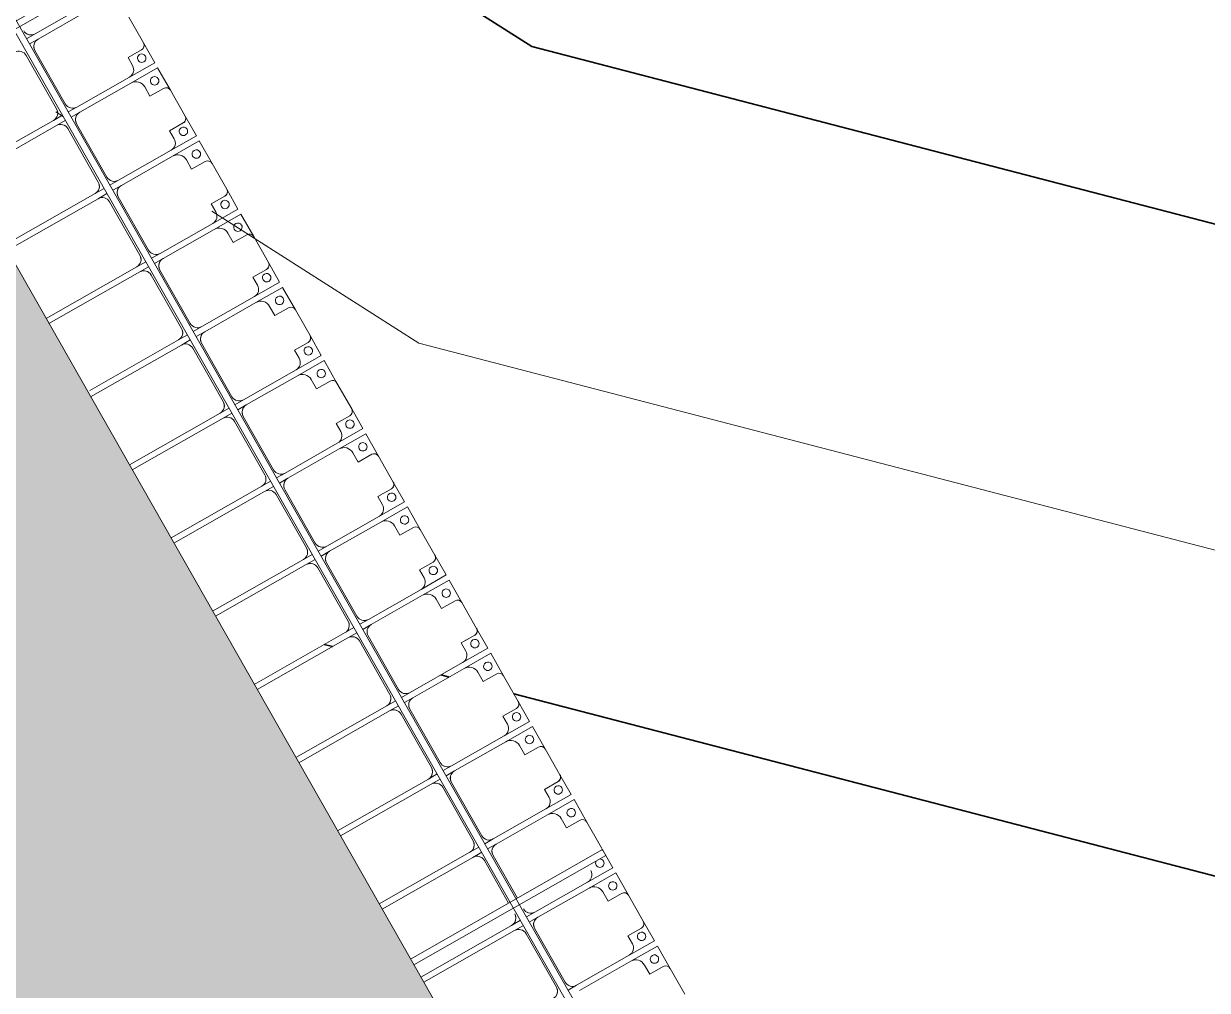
# Model space of a CAD drawing. Header units: millimetres. Extents: x -861324 to 439029, y -308065 to 694685.
# Drawn here: x -144491 to -137459, y 59813 to 65552 of the extents above; entities that cross this region are included whole.
import ezdxf

# ---------------------------------------------------------------- set-up
doc = ezdxf.new("R2010")
doc.units = ezdxf.units.MM
for name, color, linetype, lineweight in [('A-DETL-GENF', 92, 'Continuous', 9), ('A-DETL-THIN', 151, 'Continuous', 9), ('A-GENM', 13, 'Continuous', 9), ('C-TOPO-MAJR', 7, 'Continuous', 35), ('C-TOPO-MINR', 7, 'Continuous', 9), ('S-BEAM', 12, 'Continuous', 9)]:
    doc.layers.add(name, color=color, linetype=linetype, lineweight=lineweight)

# ---------------------------------------------------------------- blocks, each defined once
blk = doc.blocks.new('Dải phao đi lại kèm đỡ invester - DẢI PHAO ĐI LẠI-15551-BỐ TRÍ BÈ PIN HỒ BẢN MÒNG')
at = {"layer": 'A-GENM', "color": 7}
for p, q in [((12088.2, 1312.2), (11911.8, 1312.2)), ((12118.2, 1189.7), (12118.2, 1282.2)), ((12381.8, 1282.2), (12381.8, 1189.7)), ((12588.2, 1312.2), (12411.8, 1312.2)), ((12618.2, 1189.7), (12618.2, 1282.2)), ((12881.8, 1282.2), (12881.8, 1189.7)), ((13088.2, 1312.2), (12911.8, 1312.2)), ((13118.2, 1189.7), (13118.2, 1282.2)), ((13381.8, 1282.2), (13381.8, 1189.7)), ((13588.2, 1312.2), (13411.8, 1312.2)), ((13618.2, 1189.7), (13618.2, 1282.2)), ((13881.8, 1282.2), (13881.8, 1189.7)), ((14088.2, 1312.2), (13911.8, 1312.2)), ((14118.2, 1189.7), (14118.2, 1282.2)), ((14381.8, 1282.2), (14381.8, 1189.7)), ((14588.2, 1312.2), (14411.8, 1312.2)), ((14618.2, 1189.7), (14618.2, 1282.2)), ((14881.8, 1282.2), (14881.8, 1189.7)), ((15088.2, 1312.2), (14911.8, 1312.2)), ((15118.2, 1189.7), (15118.2, 1282.2)), ((15381.8, 1282.2), (15381.8, 1189.7)), ((15588.2, 1312.2), (15411.8, 1312.2)), ((15618.2, 1189.7), (15618.2, 1282.2)), ((15881.8, 1282.2), (15881.8, 1189.7)), ((16088.2, 1312.2), (15911.8, 1312.2)), ((16118.2, 1189.7), (16118.2, 1282.2)), ((16381.8, 1282.2), (16381.8, 1189.7)), ((16588.2, 1312.2), (16411.8, 1312.2)), ((16618.2, 1189.7), (16618.2, 1282.2)), ((16881.8, 1282.2), (16881.8, 1189.7)), ((17088.2, 1312.2), (16911.8, 1312.2)), ((17118.2, 1189.7), (17118.2, 1282.2)), ((17381.8, 1282.2), (17381.8, 1189.7)), ((17588.2, 1312.2), (17411.8, 1312.2)), ((17881.8, 1282.2), (17881.8, 1189.7)), ((18088.2, 1312.2), (17911.8, 1312.2)), ((18118.2, 1189.7), (18118.2, 1282.2)), ((18381.8, 1282.2), (18381.8, 1189.7)), ((18588.2, 1312.2), (18411.8, 1312.2)), ((11723.4, 779.7), (11723.4, 1139.7)), ((11758.4, 1129.7), (11758.4, 779.7)), ((12173.4, 1189.7), (12118.2, 1189.7)), ((12223.4, 779.7), (12223.4, 1139.7)), ((12258.4, 1129.7), (12258.4, 779.7)), ((12381.8, 1189.7), (12318.4, 1189.7)), ((12673.4, 1189.7), (12618.2, 1189.7)), ((12723.4, 779.7), (12723.4, 1139.7)), ((12758.4, 1129.7), (12758.4, 779.7)), ((12881.8, 1189.7), (12818.4, 1189.7)), ((13173.4, 1189.7), (13118.2, 1189.7)), ((13223.4, 779.7), (13223.4, 1139.7)), ((13258.4, 1129.7), (13258.4, 779.7)), ((13381.8, 1189.7), (13318.4, 1189.7)), ((13673.4, 1189.7), (13618.2, 1189.7)), ((13723.4, 779.7), (13723.4, 1139.7)), ((13758.4, 1129.7), (13758.4, 779.7)), ((13881.8, 1189.7), (13818.4, 1189.7)), ((14173.4, 1189.7), (14118.2, 1189.7)), ((14223.4, 779.7), (14223.4, 1139.7)), ((14258.4, 1129.7), (14258.4, 779.7)), ((14381.8, 1189.7), (14318.4, 1189.7)), ((14673.4, 1189.7), (14618.2, 1189.7)), ((14723.4, 779.7), (14723.4, 1139.7)), ((14758.4, 1129.7), (14758.4, 779.7)), ((14881.8, 1189.7), (14818.4, 1189.7)), ((15173.4, 1189.7), (15118.2, 1189.7)), ((15223.4, 779.7), (15223.4, 1139.7)), ((15258.4, 1129.7), (15258.4, 779.7)), ((15381.8, 1189.7), (15318.4, 1189.7)), ((15673.4, 1189.7), (15618.2, 1189.7)), ((15723.4, 779.7), (15723.4, 1139.7)), ((15758.4, 1129.7), (15758.4, 779.7)), ((15881.8, 1189.7), (15818.4, 1189.7)), ((16173.4, 1189.7), (16118.2, 1189.7)), ((16223.4, 779.7), (16223.4, 1139.7)), ((16258.4, 1129.7), (16258.4, 779.7)), ((16381.8, 1189.7), (16318.4, 1189.7)), ((16673.4, 1189.7), (16618.2, 1189.7)), ((16723.4, 779.7), (16723.4, 1139.7)), ((16758.4, 1129.7), (16758.4, 779.7)), ((16881.8, 1189.7), (16818.4, 1189.7)), ((17173.4, 1189.7), (17118.2, 1189.7)), ((17223.4, 779.7), (17223.4, 1139.7)), ((17258.4, 1129.7), (17258.4, 779.7)), ((17381.8, 1189.7), (17318.4, 1189.7)), ((17723.4, 779.7), (17723.4, 1139.7)), ((17758.4, 1129.7), (17758.4, 779.7)), ((17881.8, 1189.7), (17818.4, 1189.7)), ((18173.4, 1189.7), (18118.2, 1189.7)), ((18223.4, 779.7), (18223.4, 1139.7)), ((18258.4, 1129.7), (18258.4, 779.7)), ((18381.8, 1189.7), (18318.4, 1189.7)), ((11723.4, 779.7), (11723.4, 721.1)), ((11758.4, 721.1), (11758.4, 779.7)), ((12223.4, 779.7), (12223.4, 721.1)), ((12258.4, 721.1), (12258.4, 779.7)), ((12723.4, 779.7), (12723.4, 721.1)), ((12758.4, 721.1), (12758.4, 779.7)), ((13223.4, 779.7), (13223.4, 721.1)), ((13258.4, 721.1), (13258.4, 779.7)), ((13723.4, 779.7), (13723.4, 721.1)), ((13758.4, 721.1), (13758.4, 779.7)), ((14223.4, 779.7), (14223.4, 721.1)), ((14258.4, 721.1), (14258.4, 779.7)), ((14723.4, 779.7), (14723.4, 721.1)), ((14758.4, 721.1), (14758.4, 779.7)), ((15223.4, 779.7), (15223.4, 721.1)), ((15258.4, 721.1), (15258.4, 779.7)), ((15723.4, 779.7), (15723.4, 721.1)), ((15758.4, 721.1), (15758.4, 779.7)), ((16223.4, 779.7), (16223.4, 721.1)), ((16258.4, 721.1), (16258.4, 779.7)), ((16723.4, 779.7), (16723.4, 721.1)), ((16758.4, 721.1), (16758.4, 779.7)), ((17223.4, 779.7), (17223.4, 721.1)), ((17258.4, 721.1), (17258.4, 779.7)), ((17723.4, 779.7), (17723.4, 721.1)), ((17758.4, 721.1), (17758.4, 779.7)), ((18223.4, 779.7), (18223.4, 721.1)), ((11808.4, 729.7), (12173.4, 729.7)), ((12308.4, 729.7), (12673.4, 729.7)), ((12808.4, 729.7), (13173.4, 729.7)), ((13308.4, 729.7), (13673.4, 729.7)), ((13808.4, 729.7), (14173.4, 729.7)), ((14308.4, 729.7), (14673.4, 729.7)), ((14808.4, 729.7), (15173.4, 729.7)), ((15308.4, 729.7), (15673.4, 729.7)), ((15808.4, 729.7), (16173.4, 729.7)), ((16308.4, 729.7), (16673.4, 729.7)), ((16808.4, 729.7), (17173.4, 729.7)), ((17308.4, 729.7), (17599.8, 729.7)), ((17808.4, 729.7), (18173.4, 729.7)), ((12173.4, 670.3), (11808.4, 670.3)), ((12223.4, 681.1), (12223.4, 620.3)), ((12258.4, 620.3), (12258.4, 681.1)), ((12673.4, 670.3), (12308.4, 670.3)), ((12723.4, 681.1), (12723.4, 620.3)), ((12758.4, 620.3), (12758.4, 681.1)), ((13173.4, 670.3), (12808.4, 670.3)), ((13223.4, 681.1), (13223.4, 620.3)), ((13258.4, 620.3), (13258.4, 681.1)), ((13673.4, 670.3), (13308.4, 670.3)), ((13723.4, 681.1), (13723.4, 620.3)), ((13758.4, 620.3), (13758.4, 681.1)), ((14173.4, 670.3), (13808.4, 670.3)), ((14223.4, 681.1), (14223.4, 620.3)), ((14258.4, 620.3), (14258.4, 681.1)), ((14673.4, 670.3), (14308.4, 670.3)), ((14723.4, 681.1), (14723.4, 620.3)), ((14758.4, 620.3), (14758.4, 681.1)), ((15173.4, 670.3), (14808.4, 670.3)), ((15223.4, 681.1), (15223.4, 620.3)), ((15258.4, 620.3), (15258.4, 681.1)), ((15673.4, 670.3), (15308.4, 670.3)), ((15723.4, 681.1), (15723.4, 620.3)), ((15758.4, 620.3), (15758.4, 681.1)), ((16173.4, 670.3), (15808.4, 670.3)), ((16223.4, 681.1), (16223.4, 620.3)), ((16258.4, 620.3), (16258.4, 681.1)), ((16673.4, 670.3), (16308.4, 670.3)), ((16723.4, 681.1), (16723.4, 620.3)), ((16758.4, 620.3), (16758.4, 681.1)), ((17173.4, 670.3), (16808.4, 670.3)), ((17223.4, 681.1), (17223.4, 620.3)), ((17258.4, 620.3), (17258.4, 681.1)), ((17599.8, 670.3), (17308.4, 670.3)), ((17723.4, 681.1), (17723.4, 620.3)), ((17758.4, 620.3), (17758.4, 681.1)), ((18173.4, 670.3), (17808.4, 670.3)), ((12223.4, 0), (12223.4, 620.3)), ((12258.4, 620.3), (12258.4, 0)), ((12723.4, 0), (12723.4, 620.3)), ((12758.4, 620.3), (12758.4, 0)), ((13223.4, 0), (13223.4, 620.3)), ((13258.4, 620.3), (13258.4, 0)), ((13723.4, 14.5), (13723.4, 620.3)), ((13758.4, 620.3), (13758.4, 0)), ((14223.4, 0), (14223.4, 620.3)), ((14258.4, 620.3), (14258.4, 0)), ((14723.4, 0), (14723.4, 620.3)), ((14758.4, 620.3), (14758.4, 0)), ((15223.4, 0), (15223.4, 620.3)), ((15258.4, 620.3), (15258.4, 0)), ((15723.4, 0), (15723.4, 620.3)), ((15758.4, 620.3), (15758.4, 0)), ((16223.4, 0), (16223.4, 620.3)), ((16258.4, 620.3), (16258.4, 0)), ((16723.4, 0), (16723.4, 620.3)), ((16758.4, 620.3), (16758.4, 0)), ((17223.4, 0), (17223.4, 620.3)), ((17258.4, 620.3), (17258.4, 0)), ((17723.4, 0), (17723.4, 620.3)), ((17758.4, 620.3), (17758.4, 0))]:
    blk.add_line(p, q, dxfattribs=at)
at = {"layer": 'A-GENM', "color": 9}
for p, q in [((12088.2, 1312.2), (12223.4, 1312.2)), ((12223.4, 1312.2), (12088.2, 1312.2)), ((12118.2, 1282.2), (12118.2, 1189.7)), ((12118.2, 1282.2), (12118.2, 1189.7)), ((12118.2, 1189.7), (12118.2, 1282.2)), ((12223.4, 1312.2), (12223.4, 1139.7)), ((12223.4, 1139.7), (12223.4, 1312.2)), ((12258.4, 1312.2), (12411.8, 1312.2)), ((12258.4, 1129.7), (12258.4, 1312.2)), ((12258.4, 1312.2), (12258.4, 1129.7)), ((12411.8, 1312.2), (12258.4, 1312.2)), ((12381.8, 1189.7), (12381.8, 1282.2)), ((12381.8, 1189.7), (12381.8, 1282.2)), ((12381.8, 1282.2), (12381.8, 1189.7)), ((12588.2, 1312.2), (12723.4, 1312.2)), ((12723.4, 1312.2), (12588.2, 1312.2)), ((12618.2, 1282.2), (12618.2, 1189.7)), ((12618.2, 1282.2), (12618.2, 1189.7)), ((12618.2, 1189.7), (12618.2, 1282.2)), ((12723.4, 1312.2), (12723.4, 1139.7)), ((12723.4, 1139.7), (12723.4, 1312.2)), ((12758.4, 1312.2), (12911.8, 1312.2)), ((12758.4, 1129.7), (12758.4, 1312.2)), ((12758.4, 1312.2), (12758.4, 1129.7)), ((12911.8, 1312.2), (12758.4, 1312.2)), ((12881.8, 1189.7), (12881.8, 1282.2)), ((12881.8, 1189.7), (12881.8, 1282.2)), ((12881.8, 1282.2), (12881.8, 1189.7)), ((13088.2, 1312.2), (13223.4, 1312.2)), ((13223.4, 1312.2), (13088.2, 1312.2)), ((13118.2, 1282.2), (13118.2, 1189.7)), ((13118.2, 1282.2), (13118.2, 1189.7)), ((13118.2, 1189.7), (13118.2, 1282.2)), ((13223.4, 1312.2), (13223.4, 1139.7)), ((13223.4, 1139.7), (13223.4, 1312.2)), ((13258.4, 1312.2), (13411.8, 1312.2)), ((13258.4, 1129.7), (13258.4, 1312.2)), ((13258.4, 1312.2), (13258.4, 1129.7)), ((13411.8, 1312.2), (13258.4, 1312.2)), ((13381.8, 1189.7), (13381.8, 1282.2)), ((13381.8, 1189.7), (13381.8, 1282.2)), ((13381.8, 1282.2), (13381.8, 1189.7)), ((13588.2, 1312.2), (13723.4, 1312.2)), ((13723.4, 1312.2), (13588.2, 1312.2)), ((13618.2, 1282.2), (13618.2, 1189.7)), ((13618.2, 1282.2), (13618.2, 1189.7)), ((13618.2, 1189.7), (13618.2, 1282.2)), ((13723.4, 1312.2), (13723.4, 1139.7)), ((13723.4, 1139.7), (13723.4, 1312.2)), ((13758.4, 1312.2), (13911.8, 1312.2)), ((13758.4, 1129.7), (13758.4, 1312.2)), ((13758.4, 1312.2), (13758.4, 1129.7)), ((13911.8, 1312.2), (13758.4, 1312.2)), ((13881.8, 1189.7), (13881.8, 1282.2)), ((13881.8, 1189.7), (13881.8, 1282.2)), ((13881.8, 1282.2), (13881.8, 1189.7)), ((14088.2, 1312.2), (14223.4, 1312.2)), ((14223.4, 1312.2), (14088.2, 1312.2)), ((14118.2, 1282.2), (14118.2, 1189.7)), ((14118.2, 1282.2), (14118.2, 1189.7)), ((14118.2, 1189.7), (14118.2, 1282.2)), ((14223.4, 1312.2), (14223.4, 1139.7)), ((14223.4, 1139.7), (14223.4, 1312.2)), ((14258.4, 1312.2), (14411.8, 1312.2)), ((14258.4, 1129.7), (14258.4, 1312.2)), ((14258.4, 1312.2), (14258.4, 1129.7)), ((14411.8, 1312.2), (14258.4, 1312.2)), ((14381.8, 1189.7), (14381.8, 1282.2)), ((14381.8, 1189.7), (14381.8, 1282.2)), ((14381.8, 1282.2), (14381.8, 1189.7)), ((14588.2, 1312.2), (14723.4, 1312.2)), ((14723.4, 1312.2), (14588.2, 1312.2)), ((14618.2, 1282.2), (14618.2, 1189.7)), ((14618.2, 1282.2), (14618.2, 1189.7)), ((14618.2, 1189.7), (14618.2, 1282.2)), ((14723.4, 1312.2), (14723.4, 1139.7)), ((14723.4, 1139.7), (14723.4, 1312.2)), ((14758.4, 1312.2), (14911.8, 1312.2)), ((14758.4, 1129.7), (14758.4, 1312.2)), ((14758.4, 1312.2), (14758.4, 1129.7)), ((14911.8, 1312.2), (14758.4, 1312.2)), ((14881.8, 1189.7), (14881.8, 1282.2)), ((14881.8, 1189.7), (14881.8, 1282.2)), ((14881.8, 1282.2), (14881.8, 1189.7)), ((15088.2, 1312.2), (15223.4, 1312.2)), ((15223.4, 1312.2), (15088.2, 1312.2)), ((15118.2, 1282.2), (15118.2, 1189.7)), ((15118.2, 1282.2), (15118.2, 1189.7)), ((15118.2, 1189.7), (15118.2, 1282.2)), ((15223.4, 1312.2), (15223.4, 1139.7)), ((15223.4, 1139.7), (15223.4, 1312.2)), ((15258.4, 1312.2), (15411.8, 1312.2)), ((15258.4, 1129.7), (15258.4, 1312.2)), ((15258.4, 1312.2), (15258.4, 1129.7)), ((15411.8, 1312.2), (15258.4, 1312.2)), ((15381.8, 1189.7), (15381.8, 1282.2)), ((15381.8, 1189.7), (15381.8, 1282.2)), ((15381.8, 1282.2), (15381.8, 1189.7)), ((15588.2, 1312.2), (15723.4, 1312.2)), ((15723.4, 1312.2), (15588.2, 1312.2)), ((15618.2, 1282.2), (15618.2, 1189.7)), ((15618.2, 1282.2), (15618.2, 1189.7)), ((15618.2, 1189.7), (15618.2, 1282.2)), ((15723.4, 1312.2), (15723.4, 1139.7)), ((15723.4, 1139.7), (15723.4, 1312.2)), ((15758.4, 1312.2), (15911.8, 1312.2)), ((15758.4, 1129.7), (15758.4, 1312.2)), ((15758.4, 1312.2), (15758.4, 1129.7)), ((15911.8, 1312.2), (15758.4, 1312.2)), ((15881.8, 1189.7), (15881.8, 1282.2)), ((15881.8, 1189.7), (15881.8, 1282.2)), ((15881.8, 1282.2), (15881.8, 1189.7)), ((16088.2, 1312.2), (16223.4, 1312.2)), ((16223.4, 1312.2), (16088.2, 1312.2)), ((16118.2, 1282.2), (16118.2, 1214.5)), ((16118.2, 1282.2), (16118.2, 1214.5)), ((16118.2, 1214.5), (16118.2, 1282.2)), ((16223.4, 1312.2), (16223.4, 1139.7)), ((16223.4, 1139.7), (16223.4, 1312.2)), ((16258.4, 1312.2), (16411.8, 1312.2)), ((16258.4, 1129.7), (16258.4, 1312.2)), ((16258.4, 1312.2), (16258.4, 1129.7)), ((16411.8, 1312.2), (16258.4, 1312.2)), ((16381.8, 1189.7), (16381.8, 1282.2)), ((16381.8, 1189.7), (16381.8, 1282.2)), ((16381.8, 1282.2), (16381.8, 1189.7)), ((16588.2, 1312.2), (16723.4, 1312.2)), ((16723.4, 1312.2), (16588.2, 1312.2)), ((16618.2, 1282.2), (16618.2, 1189.7)), ((16618.2, 1282.2), (16618.2, 1189.7)), ((16618.2, 1189.7), (16618.2, 1282.2)), ((16723.4, 1312.2), (16723.4, 1139.7)), ((16723.4, 1139.7), (16723.4, 1312.2)), ((16758.4, 1312.2), (16911.8, 1312.2)), ((16758.4, 1129.7), (16758.4, 1312.2)), ((16758.4, 1312.2), (16758.4, 1129.7)), ((16911.8, 1312.2), (16758.4, 1312.2)), ((16881.8, 1189.7), (16881.8, 1282.2)), ((16881.8, 1189.7), (16881.8, 1282.2)), ((16881.8, 1282.2), (16881.8, 1189.7)), ((17088.2, 1312.2), (17223.4, 1312.2)), ((17223.4, 1312.2), (17088.2, 1312.2)), ((17118.2, 1282.2), (17118.2, 1189.7)), ((17118.2, 1282.2), (17118.2, 1189.7)), ((17118.2, 1189.7), (17118.2, 1282.2)), ((17223.4, 1312.2), (17223.4, 1139.7)), ((17223.4, 1139.7), (17223.4, 1312.2)), ((17258.4, 1312.2), (17411.8, 1312.2)), ((17258.4, 1129.7), (17258.4, 1312.2)), ((17258.4, 1312.2), (17258.4, 1129.7)), ((17411.8, 1312.2), (17258.4, 1312.2)), ((17381.8, 1189.7), (17381.8, 1282.2)), ((17381.8, 1189.7), (17381.8, 1282.2)), ((17381.8, 1282.2), (17381.8, 1189.7)), ((17639.8, 1312.2), (17723.4, 1312.2)), ((17723.4, 1312.2), (17639.8, 1312.2)), ((17723.4, 1312.2), (17723.4, 1139.7)), ((17723.4, 1139.7), (17723.4, 1312.2)), ((17758.4, 1312.2), (17911.8, 1312.2)), ((17758.4, 1129.7), (17758.4, 1312.2)), ((17758.4, 1312.2), (17758.4, 1129.7)), ((17911.8, 1312.2), (17758.4, 1312.2)), ((17881.8, 1189.7), (17881.8, 1282.2)), ((17881.8, 1189.7), (17881.8, 1282.2)), ((17881.8, 1282.2), (17881.8, 1189.7)), ((18088.2, 1312.2), (18223.4, 1312.2)), ((18223.4, 1312.2), (18088.2, 1312.2)), ((18118.2, 1282.2), (18118.2, 1189.7)), ((18118.2, 1282.2), (18118.2, 1189.7)), ((18118.2, 1189.7), (18118.2, 1282.2)), ((18223.4, 1312.2), (18223.4, 1139.7)), ((18223.4, 1139.7), (18223.4, 1312.2)), ((18258.4, 1312.2), (18411.8, 1312.2)), ((18258.4, 1129.7), (18258.4, 1312.2)), ((18258.4, 1312.2), (18258.4, 1129.7)), ((18411.8, 1312.2), (18258.4, 1312.2)), ((18381.8, 1189.7), (18381.8, 1282.2)), ((18381.8, 1189.7), (18381.8, 1282.2)), ((18381.8, 1282.2), (18381.8, 1189.7)), ((12118.2, 1189.7), (12173.4, 1189.7)), ((12118.2, 1189.7), (12173.4, 1189.7)), ((12173.4, 1189.7), (12118.2, 1189.7)), ((12318.4, 1189.7), (12381.8, 1189.7)), ((12318.4, 1189.7), (12381.8, 1189.7)), ((12381.8, 1189.7), (12318.4, 1189.7)), ((12618.2, 1189.7), (12673.4, 1189.7)), ((12618.2, 1189.7), (12673.4, 1189.7)), ((12673.4, 1189.7), (12618.2, 1189.7)), ((12818.4, 1189.7), (12881.8, 1189.7)), ((12818.4, 1189.7), (12881.8, 1189.7)), ((12881.8, 1189.7), (12818.4, 1189.7)), ((13118.2, 1189.7), (13173.4, 1189.7)), ((13118.2, 1189.7), (13173.4, 1189.7)), ((13173.4, 1189.7), (13118.2, 1189.7)), ((13318.4, 1189.7), (13381.8, 1189.7)), ((13318.4, 1189.7), (13381.8, 1189.7)), ((13381.8, 1189.7), (13318.4, 1189.7)), ((13624.7, 1189.7), (13673.4, 1189.7)), ((13624.7, 1189.7), (13673.4, 1189.7)), ((13673.4, 1189.7), (13624.7, 1189.7)), ((13818.4, 1189.7), (13881.8, 1189.7)), ((13818.4, 1189.7), (13881.8, 1189.7)), ((13881.8, 1189.7), (13818.4, 1189.7)), ((14118.2, 1189.7), (14173.4, 1189.7)), ((14118.2, 1189.7), (14173.4, 1189.7)), ((14173.4, 1189.7), (14118.2, 1189.7)), ((14318.4, 1189.7), (14381.8, 1189.7)), ((14318.4, 1189.7), (14381.8, 1189.7)), ((14381.8, 1189.7), (14318.4, 1189.7)), ((14618.2, 1189.7), (14673.4, 1189.7)), ((14618.2, 1189.7), (14673.4, 1189.7)), ((14673.4, 1189.7), (14618.2, 1189.7)), ((14818.4, 1189.7), (14881.8, 1189.7)), ((14818.4, 1189.7), (14881.8, 1189.7)), ((14881.8, 1189.7), (14818.4, 1189.7)), ((15118.2, 1189.7), (15173.4, 1189.7)), ((15118.2, 1189.7), (15173.4, 1189.7)), ((15173.4, 1189.7), (15118.2, 1189.7)), ((15318.4, 1189.7), (15381.8, 1189.7)), ((15318.4, 1189.7), (15381.8, 1189.7)), ((15381.8, 1189.7), (15318.4, 1189.7)), ((15618.2, 1189.7), (15673.4, 1189.7)), ((15618.2, 1189.7), (15673.4, 1189.7)), ((15673.4, 1189.7), (15618.2, 1189.7)), ((15818.4, 1189.7), (15881.8, 1189.7)), ((15818.4, 1189.7), (15881.8, 1189.7)), ((15881.8, 1189.7), (15818.4, 1189.7)), ((16118.2, 1189.7), (16173.4, 1189.7)), ((16118.2, 1189.7), (16173.4, 1189.7)), ((16173.4, 1189.7), (16118.2, 1189.7)), ((16318.4, 1189.7), (16381.8, 1189.7)), ((16318.4, 1189.7), (16381.8, 1189.7)), ((16381.8, 1189.7), (16318.4, 1189.7)), ((16618.2, 1189.7), (16673.4, 1189.7)), ((16618.2, 1189.7), (16673.4, 1189.7)), ((16673.4, 1189.7), (16618.2, 1189.7)), ((16818.4, 1189.7), (16881.8, 1189.7)), ((16818.4, 1189.7), (16881.8, 1189.7)), ((16881.8, 1189.7), (16818.4, 1189.7)), ((17118.2, 1189.7), (17173.4, 1189.7)), ((17118.2, 1189.7), (17173.4, 1189.7)), ((17173.4, 1189.7), (17118.2, 1189.7)), ((17318.4, 1189.7), (17381.8, 1189.7)), ((17318.4, 1189.7), (17381.8, 1189.7)), ((17381.8, 1189.7), (17318.4, 1189.7)), ((17818.4, 1189.7), (17881.8, 1189.7)), ((17818.4, 1189.7), (17881.8, 1189.7)), ((17881.8, 1189.7), (17818.4, 1189.7)), ((18118.2, 1189.7), (18173.4, 1189.7)), ((18118.2, 1189.7), (18173.4, 1189.7)), ((18173.4, 1189.7), (18118.2, 1189.7)), ((18318.4, 1189.7), (18381.8, 1189.7)), ((18318.4, 1189.7), (18381.8, 1189.7)), ((18381.8, 1189.7), (18318.4, 1189.7)), ((11723.4, 779.7), (11723.4, 721.1)), ((11758.4, 721.1), (11758.4, 779.7)), ((12223.4, 779.7), (12223.4, 721.1)), ((12258.4, 721.1), (12258.4, 779.7)), ((12723.4, 779.7), (12723.4, 721.1)), ((12758.4, 721.1), (12758.4, 779.7)), ((13223.4, 779.7), (13223.4, 721.1)), ((13258.4, 721.1), (13258.4, 779.7)), ((13723.4, 779.7), (13723.4, 721.1)), ((13758.4, 721.1), (13758.4, 779.7)), ((14223.4, 779.7), (14223.4, 721.1)), ((14258.4, 721.1), (14258.4, 779.7)), ((14723.4, 779.7), (14723.4, 721.1)), ((14758.4, 721.1), (14758.4, 779.7)), ((15223.4, 779.7), (15223.4, 721.1)), ((15258.4, 721.1), (15258.4, 779.7)), ((15723.4, 779.7), (15723.4, 721.1)), ((15758.4, 721.1), (15758.4, 779.7)), ((16223.4, 779.7), (16223.4, 721.1)), ((16258.4, 721.1), (16258.4, 779.7)), ((16723.4, 779.7), (16723.4, 721.1)), ((16758.4, 721.1), (16758.4, 779.7)), ((17223.4, 779.7), (17223.4, 721.1)), ((17258.4, 721.1), (17258.4, 779.7)), ((17723.4, 779.7), (17723.4, 721.1)), ((17758.4, 721.1), (17758.4, 779.7)), ((18223.4, 779.7), (18223.4, 721.1)), ((12223.4, 681.1), (12223.4, 620.3)), ((12258.4, 620.3), (12258.4, 681.1)), ((12723.4, 681.1), (12723.4, 620.3)), ((12758.4, 620.3), (12758.4, 681.1)), ((13223.4, 681.1), (13223.4, 620.3)), ((13258.4, 620.3), (13258.4, 681.1)), ((13723.4, 681.1), (13723.4, 620.3)), ((13758.4, 620.3), (13758.4, 681.1)), ((14223.4, 681.1), (14223.4, 620.3)), ((14258.4, 620.3), (14258.4, 681.1)), ((14723.4, 681.1), (14723.4, 620.3)), ((14758.4, 620.3), (14758.4, 681.1)), ((15223.4, 681.1), (15223.4, 620.3)), ((15258.4, 620.3), (15258.4, 681.1)), ((15723.4, 681.1), (15723.4, 620.3)), ((15758.4, 620.3), (15758.4, 681.1)), ((16223.4, 681.1), (16223.4, 620.3)), ((16258.4, 620.3), (16258.4, 681.1)), ((16723.4, 681.1), (16723.4, 620.3)), ((16758.4, 620.3), (16758.4, 681.1)), ((17223.4, 681.1), (17223.4, 620.3)), ((17258.4, 620.3), (17258.4, 681.1)), ((17723.4, 681.1), (17723.4, 620.3)), ((17758.4, 620.3), (17758.4, 681.1))]:
    blk.add_line(p, q, dxfattribs=at)
at = {"layer": 'A-GENM', "color": 7}
for centre, radius, start, end in [((12088.2, 1282.2), 30, 360, 90), ((12411.8, 1282.2), 30, 90, 180), ((12588.2, 1282.2), 30, 360, 90), ((12911.8, 1282.2), 30, 90, 180), ((13088.2, 1282.2), 30, 360, 90), ((13411.8, 1282.2), 30, 90, 180), ((13588.2, 1282.2), 30, 360, 90), ((13911.8, 1282.2), 30, 90, 180), ((14088.2, 1282.2), 30, 360, 90), ((14411.8, 1282.2), 30, 90, 180), ((14588.2, 1282.2), 30, 360, 90), ((14911.8, 1282.2), 30, 90, 180), ((15088.2, 1282.2), 30, 360, 90), ((15411.8, 1282.2), 30, 90, 180), ((15588.2, 1282.2), 30, 360, 90), ((15911.8, 1282.2), 30, 90, 180), ((16088.2, 1282.2), 30, 360, 90), ((16411.8, 1282.2), 30, 90, 180), ((16588.2, 1282.2), 30, 360, 90), ((16911.8, 1282.2), 30, 90, 180), ((17088.2, 1282.2), 30, 360, 90), ((17411.8, 1282.2), 30, 90, 180), ((17588.2, 1282.2), 30, 60, 90), ((17911.8, 1282.2), 30, 90, 180), ((18088.2, 1282.2), 30, 360, 90), ((18411.8, 1282.2), 30, 90, 180), ((12173.4, 1139.7), 50, 0, 90), ((12318.4, 1129.7), 60, 90, 180), ((12673.4, 1139.7), 50, 0, 90), ((12818.4, 1129.7), 60, 90, 180), ((13173.4, 1139.7), 50, 0, 90), ((13318.4, 1129.7), 60, 90, 180), ((13673.4, 1139.7), 50, 0, 90), ((13818.4, 1129.7), 60, 90, 180), ((14173.4, 1139.7), 50, 0, 90), ((14318.4, 1129.7), 60, 90, 180), ((14673.4, 1139.7), 50, 0, 90), ((14818.4, 1129.7), 60, 90, 180), ((15173.4, 1139.7), 50, 0, 90), ((15318.4, 1129.7), 60, 90, 180), ((15673.4, 1139.7), 50, 0, 90), ((15818.4, 1129.7), 60, 90, 180), ((16173.4, 1139.7), 50, 0, 90), ((16318.4, 1129.7), 60, 90, 180), ((16673.4, 1139.7), 50, 0, 90), ((16818.4, 1129.7), 60, 90, 180), ((17173.4, 1139.7), 50, 0, 90), ((17318.4, 1129.7), 60, 90, 180), ((17673.4, 1139.7), 50, 0, 90), ((17818.4, 1129.7), 60, 90, 180), ((18173.4, 1139.7), 50, 0, 90), ((18318.4, 1129.7), 60, 90, 180), ((11673.4, 779.7), 50, 270, 0), ((11673.4, 779.7), 50, 300, 0), ((11808.4, 779.7), 50, 180, 270), ((12173.4, 779.7), 50, 270, 0), ((12173.4, 779.7), 50, 300, 0), ((12308.4, 779.7), 50, 180, 270), ((12673.4, 779.7), 50, 270, 0), ((12673.4, 779.7), 50, 300, 0), ((12808.4, 779.7), 50, 180, 270), ((13173.4, 779.7), 50, 270, 0), ((13173.4, 779.7), 50, 300, 0), ((13308.4, 779.7), 50, 180, 270), ((13673.4, 779.7), 50, 270, 0), ((13673.4, 779.7), 50, 300, 0), ((13808.4, 779.7), 50, 180, 270), ((14173.4, 779.7), 50, 270, 0), ((14173.4, 779.7), 50, 300, 0), ((14308.4, 779.7), 50, 180, 270), ((14673.4, 779.7), 50, 270, 0), ((14673.4, 779.7), 50, 300, 0), ((14808.4, 779.7), 50, 180, 270), ((15173.4, 779.7), 50, 270, 0), ((15173.4, 779.7), 50, 300, 0), ((15308.4, 779.7), 50, 180, 270), ((15673.4, 779.7), 50, 270, 0), ((15673.4, 779.7), 50, 300, 0), ((15808.4, 779.7), 50, 180, 270), ((16173.4, 779.7), 50, 270, 0), ((16173.4, 779.7), 50, 300, 0), ((16308.4, 779.7), 50, 180, 270), ((16673.4, 779.7), 50, 270, 0), ((16673.4, 779.7), 50, 300, 0), ((16808.4, 779.7), 50, 180, 270), ((17173.4, 779.7), 50, 270, 0), ((17173.4, 779.7), 50, 300, 0), ((17308.4, 779.7), 50, 180, 270), ((17673.4, 779.7), 50, 270, 0), ((17673.4, 779.7), 50, 300, 0), ((17808.4, 779.7), 50, 180, 270), ((18173.4, 779.7), 50, 270, 0), ((18173.4, 779.7), 50, 300, 0), ((11808.4, 779.7), 50, 210, 270), ((12308.4, 779.7), 50, 210, 270), ((12808.4, 779.7), 50, 210, 270), ((13308.4, 779.7), 50, 210, 270), ((13808.4, 779.7), 50, 210, 270), ((14308.4, 779.7), 50, 210, 270), ((14808.4, 779.7), 50, 210, 270), ((15308.4, 779.7), 50, 210, 270), ((15808.4, 779.7), 50, 210, 270), ((16308.4, 779.7), 50, 210, 270), ((16808.4, 779.7), 50, 210, 270), ((17308.4, 779.7), 50, 210, 270), ((17808.4, 779.7), 50, 210, 270), ((11808.4, 620.3), 50, 90, 180), ((12173.4, 620.3), 50, 360, 90), ((12173.4, 620.3), 50, 30, 90), ((12308.4, 620.3), 50, 90, 180), ((12308.4, 620.3), 50, 120, 180), ((12673.4, 620.3), 50, 360, 90), ((12673.4, 620.3), 50, 30, 90), ((12808.4, 620.3), 50, 90, 180), ((12808.4, 620.3), 50, 120, 180), ((13173.4, 620.3), 50, 360, 90), ((13173.4, 620.3), 50, 30, 90), ((13308.4, 620.3), 50, 90, 180), ((13308.4, 620.3), 50, 120, 180), ((13673.4, 620.3), 50, 360, 90), ((13673.4, 620.3), 50, 30, 90), ((13808.4, 620.3), 50, 90, 180), ((13808.4, 620.3), 50, 120, 180), ((14173.4, 620.3), 50, 360, 90), ((14173.4, 620.3), 50, 30, 90), ((14308.4, 620.3), 50, 90, 180), ((14308.4, 620.3), 50, 120, 180), ((14673.4, 620.3), 50, 360, 90), ((14673.4, 620.3), 50, 30, 90), ((14808.4, 620.3), 50, 90, 180), ((14808.4, 620.3), 50, 120, 180), ((15173.4, 620.3), 50, 360, 90), ((15173.4, 620.3), 50, 30, 90), ((15308.4, 620.3), 50, 90, 180), ((15308.4, 620.3), 50, 120, 180), ((15673.4, 620.3), 50, 360, 90), ((15673.4, 620.3), 50, 30, 90), ((15808.4, 620.3), 50, 90, 180), ((15808.4, 620.3), 50, 120, 180), ((16173.4, 620.3), 50, 360, 90), ((16173.4, 620.3), 50, 30, 90), ((16308.4, 620.3), 50, 90, 180), ((16308.4, 620.3), 50, 120, 180), ((16673.4, 620.3), 50, 360, 90), ((16673.4, 620.3), 50, 30, 90), ((16808.4, 620.3), 50, 90, 180), ((16808.4, 620.3), 50, 120, 180), ((17173.4, 620.3), 50, 360, 90), ((17173.4, 620.3), 50, 30, 90), ((17308.4, 620.3), 50, 90, 180), ((17308.4, 620.3), 50, 120, 180), ((17673.4, 620.3), 50, 360, 90), ((17673.4, 620.3), 50, 30, 90), ((17808.4, 620.3), 50, 90, 180), ((17808.4, 620.3), 50, 120, 180), ((18173.4, 620.3), 50, 360, 90), ((18173.4, 620.3), 50, 30, 90)]:
    blk.add_arc(centre, radius, start, end, dxfattribs=at)
at = {"layer": 'A-GENM', "color": 9}
for centre, radius, start, end in [((12088.2, 1282.2), 30, 0, 90), ((12088.2, 1282.2), 30, 360, 90), ((12088.2, 1282.2), 30, 360, 90), ((12161.8, 1258.6), 25, 90, 270), ((12161.8, 1258.6), 25, 90, 270), ((12161.8, 1258.6), 25, 270, 90), ((12161.8, 1258.6), 25, 270, 90), ((12316.8, 1258.6), 25, 90, 270), ((12316.8, 1258.6), 25, 90, 270), ((12316.8, 1258.6), 25, 270, 90), ((12316.8, 1258.6), 25, 270, 90), ((12411.8, 1282.2), 30, 90, 180), ((12411.8, 1282.2), 30, 90, 180), ((12411.8, 1282.2), 30, 90, 180), ((12588.2, 1282.2), 30, 0, 90), ((12588.2, 1282.2), 30, 360, 90), ((12588.2, 1282.2), 30, 360, 90), ((12661.8, 1258.6), 25, 90, 270), ((12661.8, 1258.6), 25, 90, 270), ((12661.8, 1258.6), 25, 270, 90), ((12661.8, 1258.6), 25, 270, 90), ((12816.8, 1258.6), 25, 90, 270), ((12816.8, 1258.6), 25, 90, 270), ((12816.8, 1258.6), 25, 270, 90), ((12816.8, 1258.6), 25, 270, 90), ((12911.8, 1282.2), 30, 90, 180), ((12911.8, 1282.2), 30, 90, 180), ((12911.8, 1282.2), 30, 90, 180), ((13088.2, 1282.2), 30, 0, 90), ((13088.2, 1282.2), 30, 360, 90), ((13088.2, 1282.2), 30, 360, 90), ((13161.8, 1258.6), 25, 90, 270), ((13161.8, 1258.6), 25, 90, 270), ((13161.8, 1258.6), 25, 270, 90), ((13161.8, 1258.6), 25, 270, 90), ((13316.8, 1258.6), 25, 90, 270), ((13316.8, 1258.6), 25, 90, 270), ((13316.8, 1258.6), 25, 270, 90), ((13316.8, 1258.6), 25, 270, 90), ((13411.8, 1282.2), 30, 90, 180), ((13411.8, 1282.2), 30, 90, 180), ((13411.8, 1282.2), 30, 90, 180), ((13588.2, 1282.2), 30, 0, 90), ((13588.2, 1282.2), 30, 360, 90), ((13588.2, 1282.2), 30, 360, 90), ((13661.8, 1258.6), 25, 90, 270), ((13661.8, 1258.6), 25, 90, 270), ((13661.8, 1258.6), 25, 270, 90), ((13661.8, 1258.6), 25, 270, 90), ((13816.8, 1258.6), 25, 90, 270), ((13816.8, 1258.6), 25, 90, 270), ((13816.8, 1258.6), 25, 270, 90), ((13816.8, 1258.6), 25, 270, 90), ((13911.8, 1282.2), 30, 90, 180), ((13911.8, 1282.2), 30, 90, 180), ((13911.8, 1282.2), 30, 90, 180), ((14088.2, 1282.2), 30, 0, 90), ((14088.2, 1282.2), 30, 360, 90), ((14088.2, 1282.2), 30, 360, 90), ((14161.8, 1258.6), 25, 90, 270), ((14161.8, 1258.6), 25, 90, 270), ((14161.8, 1258.6), 25, 270, 90), ((14161.8, 1258.6), 25, 270, 90), ((14316.8, 1258.6), 25, 90, 270), ((14316.8, 1258.6), 25, 90, 270), ((14316.8, 1258.6), 25, 270, 90), ((14316.8, 1258.6), 25, 270, 90), ((14411.8, 1282.2), 30, 90, 180), ((14411.8, 1282.2), 30, 90, 180), ((14411.8, 1282.2), 30, 90, 180), ((14588.2, 1282.2), 30, 0, 90), ((14588.2, 1282.2), 30, 360, 90), ((14588.2, 1282.2), 30, 360, 90), ((14661.8, 1258.6), 25, 90, 270), ((14661.8, 1258.6), 25, 90, 270), ((14661.8, 1258.6), 25, 270, 90), ((14661.8, 1258.6), 25, 270, 90), ((14816.8, 1258.6), 25, 90, 270), ((14816.8, 1258.6), 25, 90, 270), ((14816.8, 1258.6), 25, 270, 90), ((14816.8, 1258.6), 25, 270, 90), ((14911.8, 1282.2), 30, 90, 180), ((14911.8, 1282.2), 30, 90, 180), ((14911.8, 1282.2), 30, 90, 180), ((15088.2, 1282.2), 30, 0, 90), ((15088.2, 1282.2), 30, 360, 90), ((15088.2, 1282.2), 30, 360, 90), ((15161.8, 1258.6), 25, 90, 270), ((15161.8, 1258.6), 25, 90, 270), ((15161.8, 1258.6), 25, 270, 90), ((15161.8, 1258.6), 25, 270, 90), ((15316.8, 1258.6), 25, 90, 270), ((15316.8, 1258.6), 25, 90, 270), ((15316.8, 1258.6), 25, 270, 90), ((15316.8, 1258.6), 25, 270, 90), ((15411.8, 1282.2), 30, 90, 180), ((15411.8, 1282.2), 30, 90, 180), ((15411.8, 1282.2), 30, 90, 180), ((15588.2, 1282.2), 30, 0, 90), ((15588.2, 1282.2), 30, 360, 90), ((15588.2, 1282.2), 30, 360, 90), ((15661.8, 1258.6), 25, 90, 270), ((15661.8, 1258.6), 25, 90, 270), ((15661.8, 1258.6), 25, 270, 90), ((15661.8, 1258.6), 25, 270, 90), ((15816.8, 1258.6), 25, 90, 270), ((15816.8, 1258.6), 25, 90, 270), ((15816.8, 1258.6), 25, 270, 90), ((15816.8, 1258.6), 25, 270, 90), ((15911.8, 1282.2), 30, 90, 180), ((15911.8, 1282.2), 30, 90, 180), ((15911.8, 1282.2), 30, 90, 180), ((16088.2, 1282.2), 30, 0, 90), ((16088.2, 1282.2), 30, 360, 90), ((16088.2, 1282.2), 30, 360, 90), ((16161.8, 1258.6), 25, 90, 270), ((16161.8, 1258.6), 25, 90, 270), ((16161.8, 1258.6), 25, 270, 90), ((16161.8, 1258.6), 25, 270, 90), ((16316.8, 1258.6), 25, 90, 270), ((16316.8, 1258.6), 25, 90, 270), ((16316.8, 1258.6), 25, 270, 90), ((16316.8, 1258.6), 25, 270, 90), ((16411.8, 1282.2), 30, 90, 180), ((16411.8, 1282.2), 30, 90, 180), ((16411.8, 1282.2), 30, 90, 180), ((16588.2, 1282.2), 30, 0, 90), ((16588.2, 1282.2), 30, 360, 90), ((16588.2, 1282.2), 30, 360, 90), ((16661.8, 1258.6), 25, 90, 270), ((16661.8, 1258.6), 25, 90, 270), ((16661.8, 1258.6), 25, 270, 90), ((16661.8, 1258.6), 25, 270, 90), ((16816.8, 1258.6), 25, 90, 270), ((16816.8, 1258.6), 25, 90, 270), ((16816.8, 1258.6), 25, 270, 90), ((16816.8, 1258.6), 25, 270, 90), ((16911.8, 1282.2), 30, 90, 180), ((16911.8, 1282.2), 30, 90, 180), ((16911.8, 1282.2), 30, 90, 180), ((17088.2, 1282.2), 30, 0, 90), ((17088.2, 1282.2), 30, 360, 90), ((17088.2, 1282.2), 30, 360, 90), ((17161.8, 1258.6), 25, 90, 270), ((17161.8, 1258.6), 25, 90, 270), ((17161.8, 1258.6), 25, 270, 90), ((17161.8, 1258.6), 25, 270, 90), ((17316.8, 1258.6), 25, 90, 270), ((17316.8, 1258.6), 25, 90, 270), ((17316.8, 1258.6), 25, 270, 90), ((17316.8, 1258.6), 25, 270, 90), ((17411.8, 1282.2), 30, 90, 180), ((17411.8, 1282.2), 30, 90, 180), ((17411.8, 1282.2), 30, 90, 180), ((17588.2, 1282.2), 30, 60, 90), ((17588.2, 1282.2), 30, 60, 90), ((17588.2, 1282.2), 30, 60, 90), ((17661.8, 1258.6), 25, 90, 150), ((17661.8, 1258.6), 25, 90, 150), ((17661.8, 1258.6), 25, 270, 90), ((17661.8, 1258.6), 25, 270, 90), ((17816.8, 1258.6), 25, 90, 270), ((17816.8, 1258.6), 25, 90, 270), ((17816.8, 1258.6), 25, 270, 90), ((17816.8, 1258.6), 25, 270, 90), ((17911.8, 1282.2), 30, 90, 180), ((17911.8, 1282.2), 30, 90, 180), ((17911.8, 1282.2), 30, 90, 180), ((18088.2, 1282.2), 30, 0, 90), ((18088.2, 1282.2), 30, 360, 90), ((18088.2, 1282.2), 30, 360, 90), ((18161.8, 1258.6), 25, 90, 270), ((18161.8, 1258.6), 25, 90, 270), ((18161.8, 1258.6), 25, 270, 90), ((18161.8, 1258.6), 25, 270, 90), ((18316.8, 1258.6), 25, 90, 270), ((18316.8, 1258.6), 25, 90, 270), ((18316.8, 1258.6), 25, 270, 90), ((18316.8, 1258.6), 25, 270, 90), ((18411.8, 1282.2), 30, 90, 180), ((18411.8, 1282.2), 30, 90, 180), ((18411.8, 1282.2), 30, 90, 180), ((17661.8, 1258.6), 25, 210, 270), ((17661.8, 1258.6), 25, 210, 270), ((12173.4, 1139.7), 50, 0, 90), ((12173.4, 1139.7), 50, 0, 90), ((12173.4, 1139.7), 50, 0, 90), ((12318.4, 1129.7), 60, 90, 180), ((12318.4, 1129.7), 60, 90, 180), ((12318.4, 1129.7), 60, 90, 180), ((12673.4, 1139.7), 50, 0, 90), ((12673.4, 1139.7), 50, 0, 90), ((12673.4, 1139.7), 50, 0, 90), ((12818.4, 1129.7), 60, 90, 180), ((12818.4, 1129.7), 60, 90, 180), ((12818.4, 1129.7), 60, 90, 180), ((13173.4, 1139.7), 50, 0, 90), ((13173.4, 1139.7), 50, 0, 90), ((13173.4, 1139.7), 50, 0, 90), ((13318.4, 1129.7), 60, 90, 180), ((13318.4, 1129.7), 60, 90, 180), ((13318.4, 1129.7), 60, 90, 180), ((13673.4, 1139.7), 50, 0, 90), ((13673.4, 1139.7), 50, 0, 90), ((13673.4, 1139.7), 50, 0, 90), ((13818.4, 1129.7), 60, 90, 180), ((13818.4, 1129.7), 60, 90, 180), ((13818.4, 1129.7), 60, 90, 180), ((14173.4, 1139.7), 50, 0, 90), ((14173.4, 1139.7), 50, 0, 90), ((14173.4, 1139.7), 50, 0, 90), ((14318.4, 1129.7), 60, 90, 180), ((14318.4, 1129.7), 60, 90, 180), ((14318.4, 1129.7), 60, 90, 180), ((14673.4, 1139.7), 50, 0, 90), ((14673.4, 1139.7), 50, 0, 90), ((14673.4, 1139.7), 50, 0, 90), ((14818.4, 1129.7), 60, 90, 180), ((14818.4, 1129.7), 60, 90, 180), ((14818.4, 1129.7), 60, 90, 180), ((15173.4, 1139.7), 50, 0, 90), ((15173.4, 1139.7), 50, 0, 90), ((15173.4, 1139.7), 50, 0, 90), ((15318.4, 1129.7), 60, 90, 180), ((15318.4, 1129.7), 60, 90, 180), ((15318.4, 1129.7), 60, 90, 180), ((15673.4, 1139.7), 50, 0, 90), ((15673.4, 1139.7), 50, 0, 90), ((15673.4, 1139.7), 50, 0, 90), ((15818.4, 1129.7), 60, 90, 180), ((15818.4, 1129.7), 60, 90, 180), ((15818.4, 1129.7), 60, 90, 180), ((16173.4, 1139.7), 50, 0, 90), ((16173.4, 1139.7), 50, 0, 90), ((16173.4, 1139.7), 50, 0, 90), ((16318.4, 1129.7), 60, 90, 180), ((16318.4, 1129.7), 60, 90, 180), ((16318.4, 1129.7), 60, 90, 180), ((16673.4, 1139.7), 50, 0, 90), ((16673.4, 1139.7), 50, 0, 90), ((16673.4, 1139.7), 50, 0, 90), ((16818.4, 1129.7), 60, 90, 180), ((16818.4, 1129.7), 60, 90, 180), ((16818.4, 1129.7), 60, 90, 180), ((17173.4, 1139.7), 50, 0, 90), ((17173.4, 1139.7), 50, 0, 90), ((17173.4, 1139.7), 50, 0, 90), ((17318.4, 1129.7), 60, 90, 180), ((17318.4, 1129.7), 60, 90, 180), ((17318.4, 1129.7), 60, 90, 180), ((17673.4, 1139.7), 50, 0, 90), ((17673.4, 1139.7), 50, 0, 90), ((17673.4, 1139.7), 50, 0, 90), ((17818.4, 1129.7), 60, 90, 180), ((17818.4, 1129.7), 60, 90, 180), ((17818.4, 1129.7), 60, 90, 180), ((18173.4, 1139.7), 50, 0, 90), ((18173.4, 1139.7), 50, 0, 90), ((18173.4, 1139.7), 50, 0, 90), ((18318.4, 1129.7), 60, 90, 180), ((18318.4, 1129.7), 60, 90, 180), ((18318.4, 1129.7), 60, 90, 180)]:
    blk.add_arc(centre, radius, start, end, dxfattribs=at)
blk = doc.blocks.new('Dầm C52 - Dầm C52-18760-BỐ TRÍ BÈ PIN HỒ BẢN MÒNG')
at = {"layer": 'S-BEAM', "color": 7}
for p, q in [((-74474.317946, 20), (74474.317946, 20)), ((74474.317946, -20), (-74474.317946, -20))]:
    blk.add_line(p, q, dxfattribs=at)
blk = doc.blocks.new('Dầm C52 - Hộp 40x60-V137-BỐ TRÍ BÈ PIN HỒ BẢN MÒNG')
at = {"layer": 'S-BEAM', "color": 7}
for p, q in [((-37711.5, -20), (-37711.5, 20)), ((-37711.5, 20), (-36399.3, 20)), ((-36399.3, -20), (-37711.5, -20))]:
    blk.add_line(p, q, dxfattribs=at)
blk = doc.blocks.new('HOBANMONG_BEPIN 5_rvt-1-BỐ TRÍ BÈ PIN HỒ BẢN MÒNG')
at = {"layer": 'A-GENM', "lineweight": 9, "rotation": 299.6620124026263}
blk.add_blockref('Dải phao đi lại kèm đỡ invester - DẢI PHAO ĐI LẠI-15551-BỐ TRÍ BÈ PIN HỒ BẢN MÒNG', (-150902.4, 75292.3), dxfattribs=at)
at = {"layer": 'S-BEAM', "lineweight": 9}
for name, p, rotation in [('Dầm C52 - Dầm C52-18760-BỐ TRÍ BÈ PIN HỒ BẢN MÒNG', (-113659.2, 11314.1), 119.6620124026264), ('Dầm C52 - Hộp 40x60-V137-BỐ TRÍ BÈ PIN HỒ BẢN MÒNG', (-176781.5, 47181.7), 209.6620124026261), ('Dầm C52 - Hộp 40x60-V137-BỐ TRÍ BÈ PIN HỒ BẢN MÒNG', (-173812.2, 41968), 209.6620124026261)]:
    blk.add_blockref(name, p, dxfattribs=dict(at, rotation=rotation))

msp = doc.modelspace()

# ---------------------------------------------------------------- hatches: boundary and pattern name
at = {"layer": 'A-DETL-GENF'}
msp.add_hatch(color=8, dxfattribs=at).paths.add_polyline_path([(-173161.7, -107703), (-77659.8, -53313.6), (-150902.4, 75292.3), (-214161.5, 39265.5), (-192386.7, 1031.4), (-224629.5, -17331.2), (-174039.6, -106161.4)])

# ---------------------------------------------------------------- linework, layer by layer
at = {"layer": 'A-DETL-THIN'}
msp.add_line((-77659.8, -53313.6), (-150902.4, 75292.3), dxfattribs=at)
at = {"layer": 'C-TOPO-MAJR'}
for p, q in [((-141472.4, 65415.6), (-143051.1, 66420.6)), ((-136379.1, 64092), (-141472.4, 65415.6)), ((-142657, 61853.3), (-142705.6, 61865.9)), ((-141963.2, 61673), (-142011.8, 61685.6)), ((-132627.5, 59246.8), (-141579.1, 61573.2))]:
    msp.add_line(p, q, dxfattribs=at)
at = {"layer": 'C-TOPO-MINR'}
for p, q in [((-144257.3, 65000.6), (-144300.3, 65028)), ((-142143.3, 63654.9), (-143373.3, 64437.9)), ((-134503.3, 61669.4), (-142143.3, 63654.9))]:
    msp.add_line(p, q, dxfattribs=at)

# ---------------------------------------------------------------- block references
at = {"lineweight": 5}
msp.add_blockref('HOBANMONG_BEPIN 5_rvt-1-BỐ TRÍ BÈ PIN HỒ BẢN MÒNG', (0, 0), dxfattribs=at)

doc.saveas('drawing.dxf')
